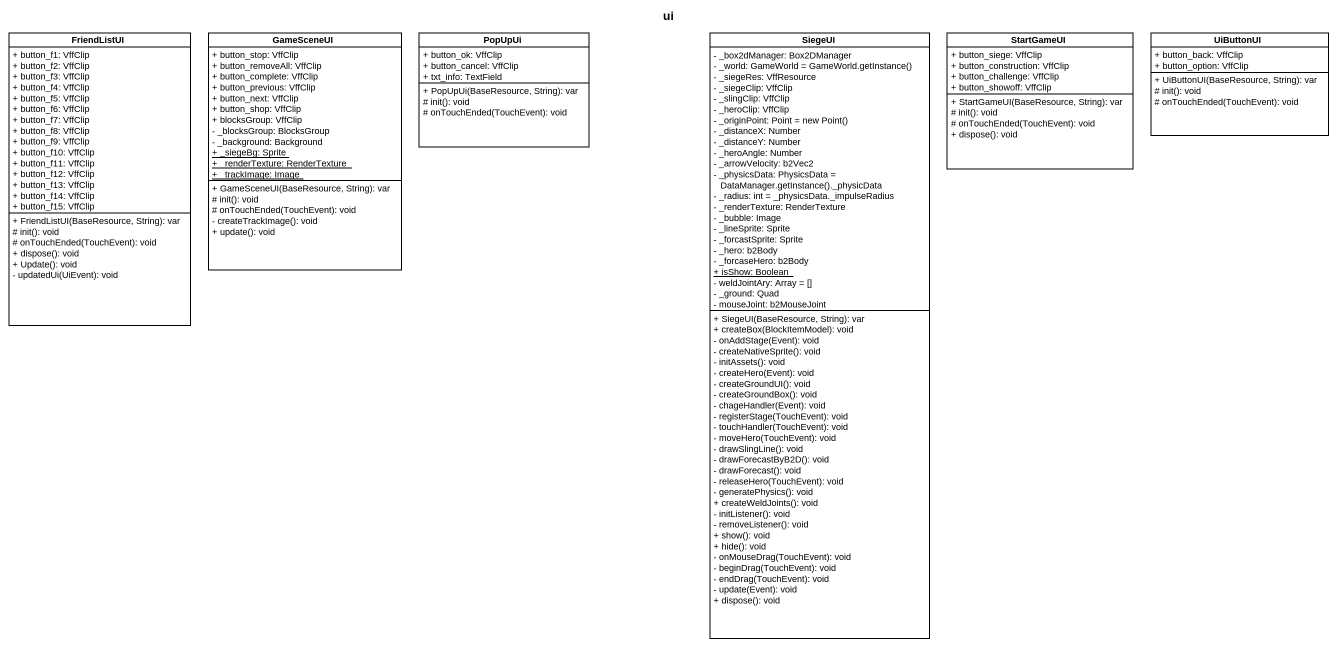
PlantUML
@startuml
title ui
hide circle
hide empty members
skinparam classAttributeIconSize 0
class FriendListUI {
  + button_f1: VffClip
  + button_f2: VffClip
  + button_f3: VffClip
  + button_f4: VffClip
  + button_f5: VffClip
  + button_f6: VffClip
  + button_f7: VffClip
  + button_f8: VffClip
  + button_f9: VffClip
  + button_f10: VffClip
  + button_f11: VffClip
  + button_f12: VffClip
  + button_f13: VffClip
  + button_f14: VffClip
  + button_f15: VffClip
  + FriendListUI(BaseResource, String): var
  # init(): void
  # onTouchEnded(TouchEvent): void
  + dispose(): void
  + Update(): void
  - updatedUi(UiEvent): void
}
class GameSceneUI {
  + button_stop: VffClip
  + button_removeAll: VffClip
  + button_complete: VffClip
  + button_previous: VffClip
  + button_next: VffClip
  + button_shop: VffClip
  + blocksGroup: VffClip
  - _blocksGroup: BlocksGroup
  - _background: Background
  {static} + _siegeBg: Sprite
  {static} + _renderTexture: RenderTexture
  {static} + _trackImage: Image
  + GameSceneUI(BaseResource, String): var
  # init(): void
  # onTouchEnded(TouchEvent): void
  - createTrackImage(): void
  + update(): void
}
class PopUpUi {
  + button_ok: VffClip
  + button_cancel: VffClip
  + txt_info: TextField
  + PopUpUi(BaseResource, String): var
  # init(): void
  # onTouchEnded(TouchEvent): void
}
class SiegeUI {
  - _box2dManager: Box2DManager
  {field} - _world: GameWorld = GameWorld.getInstance()
  - _siegeRes: VffResource
  - _siegeClip: VffClip
  - _slingClip: VffClip
  - _heroClip: VffClip
  {field} - _originPoint: Point = new Point()
  - _distanceX: Number
  - _distanceY: Number
  - _heroAngle: Number
  - _arrowVelocity: b2Vec2
  {field} - _physicsData: PhysicsData = DataManager.getInstance()._physicData
  - _radius: int = _physicsData._impulseRadius
  - _renderTexture: RenderTexture
  - _bubble: Image
  - _lineSprite: Sprite
  - _forcastSprite: Sprite
  - _hero: b2Body
  - _forcaseHero: b2Body
  {static} + isShow: Boolean
  - weldJointAry: Array = []
  - _ground: Quad
  - mouseJoint: b2MouseJoint
  + SiegeUI(BaseResource, String): var
  + createBox(BlockItemModel): void
  - onAddStage(Event): void
  - createNativeSprite(): void
  - initAssets(): void
  - createHero(Event): void
  - createGroundUI(): void
  - createGroundBox(): void
  - chageHandler(Event): void
  - registerStage(TouchEvent): void
  - touchHandler(TouchEvent): void
  - moveHero(TouchEvent): void
  - drawSlingLine(): void
  - drawForecastByB2D(): void
  - drawForecast(): void
  - releaseHero(TouchEvent): void
  - generatePhysics(): void
  + createWeldJoints(): void
  - initListener(): void
  - removeListener(): void
  + show(): void
  + hide(): void
  - onMouseDrag(TouchEvent): void
  - beginDrag(TouchEvent): void
  - endDrag(TouchEvent): void
  - update(Event): void
  + dispose(): void
}
class StartGameUI {
  + button_siege: VffClip
  + button_construction: VffClip
  + button_challenge: VffClip
  + button_showoff: VffClip
  + StartGameUI(BaseResource, String): var
  # init(): void
  # onTouchEnded(TouchEvent): void
  + dispose(): void
}
class UiButtonUI {
  + button_back: VffClip
  + button_option: VffClip
  + UiButtonUI(BaseResource, String): var
  # init(): void
  # onTouchEnded(TouchEvent): void
}
@enduml
